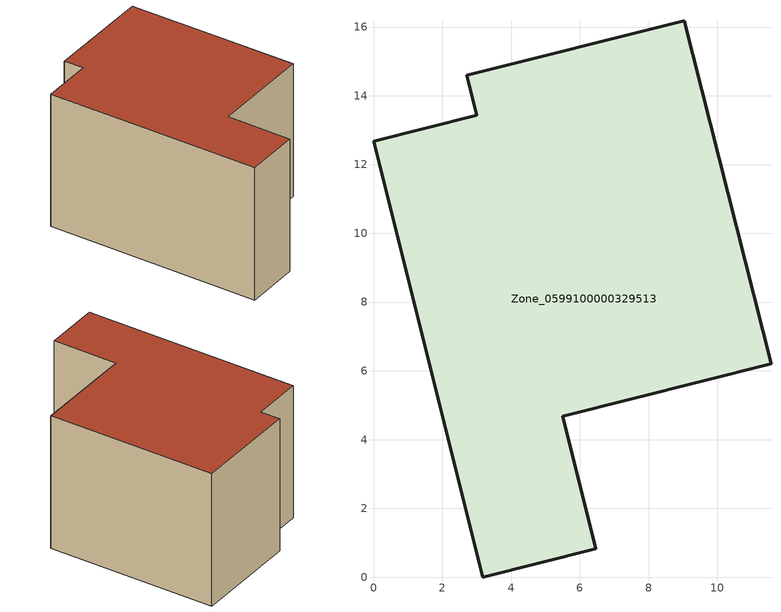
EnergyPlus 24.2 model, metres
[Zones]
Zone_0599100000329513
 floor ground (C_G): 3.18,0 0,12.68 3,13.44 2.71,14.6 9.03,16.18 11.56,6.2 5.51,4.68 6.47,0.83 z0
 wall outside (C_F): 0,12.68 3.18,0 6.47,0.83 5.51,4.68 11.56,6.2 9.03,16.18 2.71,14.6 3,13.44 0,12.68 z0:8.39
 roof outside (C_R): 9.03,16.18 2.71,14.6 3,13.44 0,12.68 3.18,0 6.47,0.83 5.51,4.68 11.56,6.2 z8.39
[BUILDING]
Pand.0599100000329513: North Axis=0; Terrain=City; Loads Convergence Tolerance Value=0.04; Temperature Convergence Tolerance Value=0.4; Solar Distribution=FullExterior; Maximum Number of Warmup Days=25; Minimum Number of Warmup Days=1
[Site:Location]
Rotterdam.The.Hague.AP_ZH_NLD Design_Conditions: Latitude=51.96; Longitude=4.45; Time Zone=1; Elevation=-4.5
[SITE:GROUNDTEMPERATURE:BUILDINGSURFACE]
18, 18, 18, 18, 18, 18, 18, 18, 18, 18, 18, 18
[MATERIAL] Thermal Absorptance=0.9; Solar Absorptance=0.7; Visible Absorptance=0.7
Name | Roughness | Thickness | Conductivity | Density | Specific Heat
G.TC.1992-2005 | MediumSmooth | 0.15 | 0.06 | 540 | 1210
F.TC.1992-2005 | Rough | 0.3 | 0.12 | 1920 | 840
R.TC.1992-2005 | MediumRough | 0.2 | 0.08 | 1500 | 1000
[CONSTRUCTION]
C_G: G.TC.1992-2005
C_F: F.TC.1992-2005
C_R: R.TC.1992-2005
[ZONE]
Zone_0599100000329513: Type=1; Multiplier=1; Ceiling Height=Autocalculate; Volume=Autocalculate; Floor Area=autocalculate; Part of Total Floor Area=Yes
[ZONEINFILTRATION:DESIGNFLOWRATE]
Infil_Zone_0599100000329513: Zone or ZoneList or Space or SpaceList=Zone_0599100000329513; Schedule=AlwaysOn; Design Flow Rate Calculation Method=Flow/Area; Flow Rate per Floor Area=0.0015; Constant Term Coefficient=1; Temperature Term Coefficient=0; Velocity Term Coefficient=0; Velocity Squared Term Coefficient=0
[HVACTEMPLATE:ZONE:IDEALLOADSAIRSYSTEM]
Zone_0599100000329513: Maximum Heating Supply Air Temperature=50; Minimum Cooling Supply Air Temperature=13; Maximum Heating Supply Air Humidity Ratio=0.0156; Minimum Cooling Supply Air Humidity Ratio=0.0077; Heating Limit=NoLimit; Cooling Limit=NoLimit; Dehumidification Control Type=ConstantSensibleHeatRatio; Cooling Sensible Heat Ratio=0.7; Dehumidification Setpoint=60; Humidification Control Type=None; Humidification Setpoint=30; Outdoor Air Method=None; Outdoor Air Flow Rate per Person=0.00944; Outdoor Air Flow Rate per Zone Floor Area=0; Outdoor Air Flow Rate per Zone=0; Demand Controlled Ventilation Type=None; Outdoor Air Economizer Type=NoEconomizer; Heat Recovery Type=None; Sensible Heat Recovery Effectiveness=0.7; Latent Heat Recovery Effectiveness=0.65
[ZONECONTROL:THERMOSTAT]
ThermostatControl_Zone_0599100000329513: Zone or ZoneList=Zone_0599100000329513; Control Type Schedule=DualSetpointControlType; Control 1=Thermostat_Zone_0599100000329513; Temperature Difference Between Cutout And Setpoint=0
[THERMOSTATSETPOINT:DUALSETPOINT]
Thermostat_Zone_0599100000329513: Heating Setpoint Temperature Schedule=HeatingSetpoint_Zone_0599100000329513; Cooling Setpoint Temperature Schedule=CoolingSetpoint_Zone_0599100000329513
[SCHEDULE:COMPACT]
HeatingSetpoint_Zone_0599100000329513: Through: 12/31, For: AllDays, Until: 24:00, 21
CoolingSetpoint_Zone_0599100000329513: Through: 12/31, For: AllDays, Until: 24:00, 24
DualSetpointControlType: Through: 12/31, For: AllDays, Until: 24:00, 4
AlwaysOn: Through: 12/31, For: AllDays, Until: 24:00, 1
